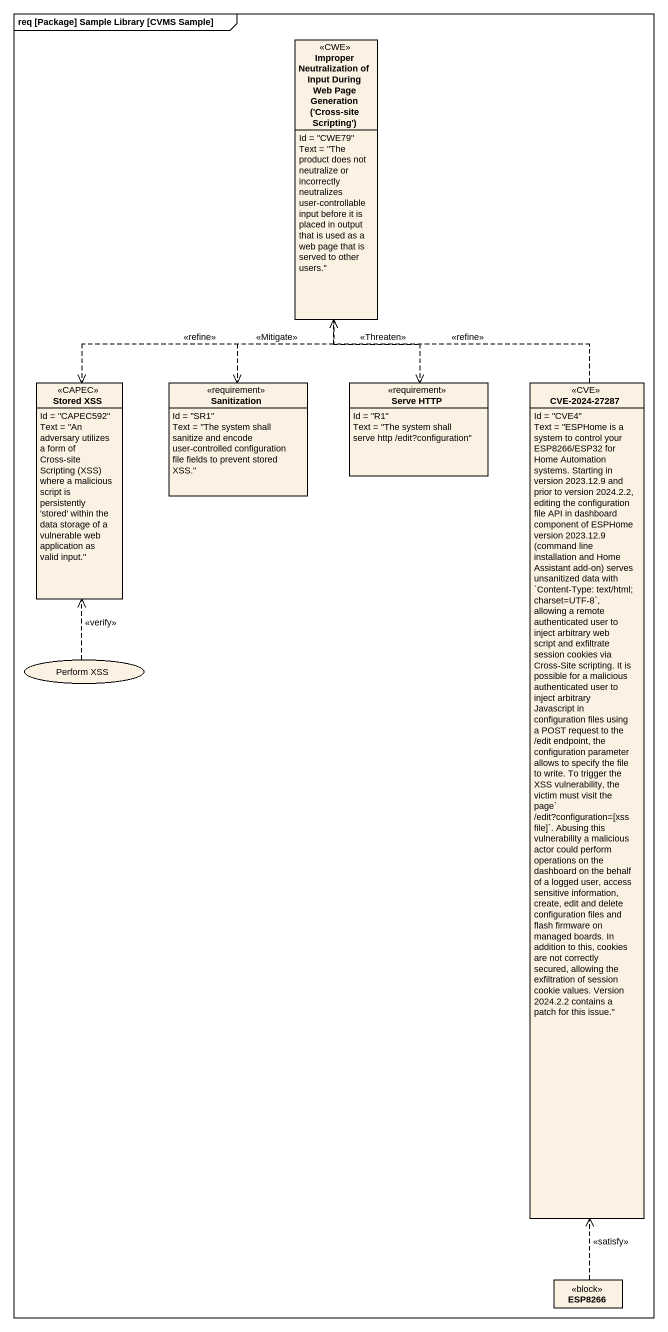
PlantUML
@startuml
mainframe req [Package] Sample Library [CVMS Sample]
allowmixing
hide circle
hide empty members
class "Improper Neutralization of Input During Web Page Generation ('Cross-site Scripting')" as Improper_Neutralization_of <<CWE>> {
  Id = "CWE79"
  Text = "The product does not neutralize or incorrectly neutralizes user-controllable input before it is placed in output that is used as a web page that is served to other users."
}
class "Stored XSS" as Stored_XSS <<CAPEC>> {
  Id = "CAPEC592"
  {field} Text = "An adversary utilizes a form of Cross-site Scripting (XSS) where a malicious script is persistently 'stored' within the data storage of a vulnerable web application as valid input."
}
class Sanitization <<requirement>> {
  Id = "SR1"
  Text = "The system shall sanitize and encode user-controlled configuration file fields to prevent stored XSS."
}
class "Serve HTTP" as Serve_HTTP <<requirement>> {
  Id = "R1"
  Text = "The system shall serve http /edit?configuration"
}
class "CVE-2024-27287" as CVE_2024_27287 <<CVE>> {
  Id = "CVE4"
  {field} Text = "ESPHome is a system to control your ESP8266/ESP32 for Home Automation systems. Starting in version 2023.12.9 and prior to version 2024.2.2, editing the configuration file API in dashboard component of ESPHome version 2023.12.9 (command line installation and Home Assistant add-on) serves unsanitized data with `Content-Type: text/html; charset=UTF-8`, allowing a remote authenticated user to inject arbitrary web script and exfiltrate session cookies via Cross-Site scripting. It is possible for a malicious authenticated user to inject arbitrary Javascript in configuration files using a POST request to the /edit endpoint, the configuration parameter allows to specify the file to write. To trigger the XSS vulnerability, the victim must visit the page` /edit?configuration=[xss file]`. Abusing this vulnerability a malicious actor could perform operations on the dashboard on the behalf of a logged user, access sensitive information, create, edit and delete configuration files and flash firmware on managed boards. In addition to this, cookies are not correctly secured, allowing the exfiltration of session cookie values. Version 2024.2.2 contains a patch for this issue."
}
usecase "Perform XSS" as Perform_XSS
class ESP8266 <<block>>
Improper_Neutralization_of ..> Stored_XSS : <<refine>>
Improper_Neutralization_of ..> Sanitization : <<Mitigate>>
Improper_Neutralization_of ..> Serve_HTTP : <<Threaten>>
CVE_2024_27287 .up.> Improper_Neutralization_of : <<refine>>
Perform_XSS .up.> Stored_XSS : <<verify>>
ESP8266 .up.> CVE_2024_27287 : <<satisfy>>
@enduml
